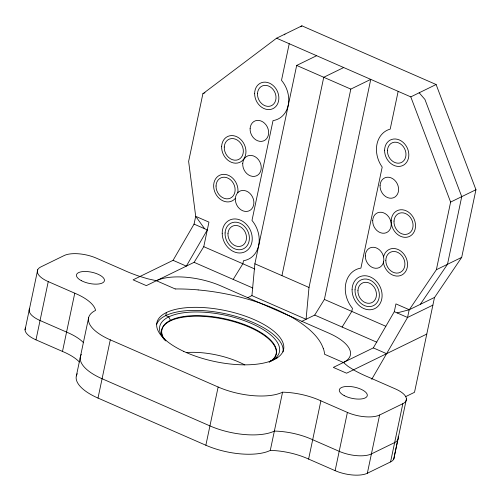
<?xml version="1.0" encoding="UTF-8"?>
<svg xmlns="http://www.w3.org/2000/svg" width="501" height="501" viewBox="0 0 501 501"><rect width="100%" height="100%" fill="white"/><g stroke="black" fill="none" stroke-linecap="round" stroke-linejoin="round"><path stroke-width="0.75" d="M247.738 297.663L251.934 295.621L254.877 263.795L296.68 65.437L316.626 55.705M301.878 321.341L314.716 315.073L324.391 299.423L370.759 79.377L350.813 89.109L309.011 287.468L306.067 319.294L251.934 295.621M25.05 329.858L37.713 269.738M79.358 361.972A42.56 17.109 11.9 0 0 62.493 351.439L35.978 339.847L48.253 281.612A23.791 9.563 11.9 0 1 40.9 266.895L64.134 255.56A23.791 9.563 11.9 0 1 96.349 258.147L122.864 269.738A81.012 32.565 11.9 0 0 138.877 276.114L147.657 278.769L156.4 280.723A47.589 19.126 11.9 0 1 220.835 285.896L328.687 333.065A47.589 19.126 11.9 0 1 343.392 362.499L348.107 366.425L354.339 370.327A81.012 32.565 11.9 0 0 368.999 377.359L395.489 388.964A23.791 9.563 11.9 0 1 402.848 403.681L390.573 461.916L367.339 473.251A23.791 9.563 11.9 0 1 335.119 470.664L308.61 459.073A42.56 17.109 11.9 0 0 270.289 450.418A47.589 19.126 11.9 0 1 205.861 445.245L98.008 398.076A47.589 19.126 11.9 0 1 77.248 373.721M62.493 351.439L74.762 293.204L48.253 281.612M76.359 375.9L88.633 317.665M98.008 398.076L110.283 339.841A47.589 19.126 11.9 0 1 95.572 310.407A42.56 17.109 11.9 0 0 74.762 293.204M409.179 309.768L434.624 297.381L461.697 257.364L475.95 189.716L436.114 84.519L301.928 25.839L276.596 38.195L202.892 93.743L188.633 161.391L195.697 216.332L194.056 224.11L173.077 260.326L133.091 279.84L146.342 285.633L194.106 262.33L203.775 246.68L208.948 222.125L195.697 216.332L204.596 228.719M166.395 312.536L165.756 315.586L168.724 316.882L170.472 320.308M289.227 43.719L281.512 80.317A25.795 20.986 64 0 1 288.2 105.248A25.795 20.986 64 0 1 273.026 120.609L251.99 220.427A25.795 20.986 64 0 1 258.679 245.346A25.795 20.986 64 0 1 243.499 260.708L242.853 263.77L233.184 279.42M205.861 445.245L218.135 387.01L110.283 339.841M281.944 275.631L323.746 77.273L343.692 67.541M270.289 450.418L282.564 392.183A42.56 17.109 11.9 0 1 320.884 400.838L347.393 412.429A23.791 9.563 11.9 0 0 379.608 415.016L402.848 403.681M308.61 459.073L320.884 400.838M398.157 91.357L390.198 129.126A25.795 20.986 64 0 0 382.2 167.077L360.914 268.104A25.795 20.986 64 0 0 345.809 283.453A25.795 20.986 64 0 0 352.441 308.309L351.79 311.409L342.114 327.053M335.119 470.664L347.393 412.429M426.783 334.073L346.586 373.201L333.334 367.408L373.32 347.894L394.3 311.678L395.94 303.9L409.198 309.693L407.557 317.477L371.729 379.32M367.339 473.251L379.608 415.016M393.761 459.073L397.838 439.734M406.424 398.953L394.149 457.188A23.791 9.563 11.9 0 1 390.573 461.916M397.111 312.912L409.292 309.737L436.365 269.726L450.618 202.078L410.789 96.881L276.596 38.195M434.524 297.337L414.509 392.308L405.397 396.754M383.616 261.735L383.403 262.568A14.278 11.617 64 0 0 401.883 274.993A14.278 11.617 64 0 0 402.491 252.542A14.278 11.617 64 0 0 383.559 256.856M284.274 34.826L285 34.099M300.675 26.778L301.928 25.839M269.256 362.01L269.776 361.741M202.892 93.743L204.978 92.723M410.789 96.881L436.114 84.519M450.618 202.078L475.95 189.716M436.365 269.726L461.697 257.364M269.77 361.396L277.654 357.545M432.883 305.122L407.557 317.477L394.3 311.678M420.301 304.339L447.487 264.296L461.74 196.649L424.948 99.48L419.187 92.779M296.68 65.437L350.813 89.109M194.056 224.11L207.314 229.909L186.328 266.125L173.077 260.326M254.877 263.795L309.011 287.468M203.775 246.68L254.796 268.993M324.391 299.423L385.808 326.283M194.106 262.33L252.855 288.019M314.716 315.073L376.846 342.239M373.32 347.894L386.578 353.693M156.4 280.723L175.231 288.958M343.392 362.499L324.56 354.263A114.572 46.054 11.9 0 0 323.277 348.214M235.37 198.315A14.278 11.617 64 0 1 215.405 193.298A14.278 11.617 64 0 1 223.54 174.335A14.278 11.617 64 0 1 237.806 192.641M398.057 436.816A23.791 9.563 11.9 0 1 394.65 442.577L371.41 453.912A23.791 9.563 11.9 0 1 339.196 451.326L312.687 439.734A42.56 17.109 11.9 0 0 274.366 431.079A47.589 19.126 11.9 0 1 209.938 425.906L102.085 378.737A47.589 19.126 11.9 0 1 81.325 354.382M83.435 342.634A42.56 17.109 11.9 0 0 66.57 332.1L40.055 320.508A23.791 9.563 11.9 0 1 29.515 308.629M35.978 339.847A23.791 9.563 11.9 0 1 25.438 327.973M282.564 392.183A47.589 19.126 11.9 0 1 218.135 387.01M156.575 324.535A64.754 26.027 11.9 0 1 225.863 313.858A64.754 26.027 11.9 0 1 283.052 351.946M165.887 340.93A61.185 24.593 11.9 0 1 221.811 314.496A61.185 24.593 11.9 0 1 271.173 361.021M165.274 340.473A58.46 23.497 11.9 0 1 223.534 318.492A58.46 23.497 11.9 0 1 269.15 362.06M288.864 315.561A108.629 43.662 11.9 0 1 323.139 348.201M260.777 303.368A104.659 42.065 11.9 0 1 288.745 315.599M198.158 289.941A107.953 43.393 11.9 0 1 260.821 303.33M175.237 288.964A113.802 45.741 11.9 0 1 198.139 289.897M163.714 339.008A58.467 23.497 11.9 0 1 221.874 318.793A58.467 23.497 11.9 0 1 272.312 360.369M186.591 352.522A51.033 20.516 11.9 0 1 244.82 364.928M365.298 255.961A10.878 8.849 64 0 0 379.119 267.659A10.878 8.849 64 0 0 379.301 249.717A10.878 8.849 64 0 0 365.298 255.961M391.212 220.427A14.278 11.617 64 0 0 408.753 236.741A14.278 11.617 64 0 0 410.119 213.445A14.278 11.617 64 0 0 391.212 220.427M221.649 146.273A14.278 11.617 64 0 0 239.184 162.587A14.278 11.617 64 0 0 240.555 139.291A14.278 11.617 64 0 0 221.649 146.273M235.357 198.571A10.878 8.849 64 0 0 248.715 211.002A10.878 8.849 64 0 0 249.761 193.254A10.878 8.849 64 0 0 235.357 198.571M352.084 289.684A17.61 14.329 64 0 0 374.347 308.804A17.61 14.329 64 0 0 374.854 279.796A17.61 14.329 64 0 0 352.084 289.684M222.212 233.278A17.61 14.329 64 0 0 244.782 251.878A17.61 14.329 64 0 0 244.695 222.751A17.61 14.329 64 0 0 222.212 233.278M384.599 150.219A14.21 11.567 64 0 0 402.566 165.643A14.21 11.567 64 0 0 402.973 142.234A14.21 11.567 64 0 0 384.599 150.219M254.64 93.693A14.21 11.567 64 0 0 272.851 108.704A14.21 11.567 64 0 0 272.776 85.201A14.21 11.567 64 0 0 254.64 93.693M183.786 351.408A64.754 26.027 11.9 0 0 283.585 349.498A64.754 26.027 11.9 0 0 193.342 307.351A64.754 26.027 11.9 0 0 183.786 351.408M393.999 221.11A11.197 9.112 64 0 0 407.708 233.986A11.197 9.112 64 0 0 408.872 215.737A11.197 9.112 64 0 0 393.999 221.11M224.26 147.031A11.197 9.112 64 0 0 238.088 159.719A11.197 9.112 64 0 0 239.033 141.407A11.197 9.112 64 0 0 224.26 147.031M385.826 260.614A11.197 9.112 64 0 0 400.205 272.394A11.197 9.112 64 0 0 400.092 253.863A11.197 9.112 64 0 0 385.826 260.614M355.04 289.785A14.278 11.617 64 0 0 372.656 305.979A14.278 11.617 64 0 0 373.884 282.645A14.278 11.617 64 0 0 355.04 289.785M225.074 232.94A14.278 11.617 64 0 0 242.684 249.147A14.278 11.617 64 0 0 243.924 225.819A14.278 11.617 64 0 0 225.074 232.94M81.337 280.654A14.278 5.736 11.9 0 0 104.233 281.299A14.278 5.736 11.9 0 0 85.777 271.486A14.278 5.736 11.9 0 0 81.337 280.654M344.187 395.602A14.278 5.736 11.9 0 0 367.083 396.247A14.278 5.736 11.9 0 0 348.627 386.434A14.278 5.736 11.9 0 0 344.187 395.602M216.031 186.015A11.197 9.112 64 0 0 230.141 198.258A11.197 9.112 64 0 0 230.56 179.834A11.197 9.112 64 0 0 216.031 186.015M227.974 233.598A10.878 8.849 64 0 0 241.332 246.029A10.878 8.849 64 0 0 242.378 228.281A10.878 8.849 64 0 0 227.974 233.598M242.734 163.551A10.878 8.849 64 0 0 256.099 175.976A10.878 8.849 64 0 0 257.138 158.228A10.878 8.849 64 0 0 242.734 163.551M257.501 93.499A10.878 8.849 64 0 0 270.859 105.924A10.878 8.849 64 0 0 271.905 88.176A10.878 8.849 64 0 0 257.501 93.499M250.118 128.525A10.878 8.849 64 0 0 263.482 140.95A10.878 8.849 64 0 0 264.522 123.202A10.878 8.849 64 0 0 250.118 128.525M380.077 185.357A10.878 8.849 64 0 0 393.442 197.782A10.878 8.849 64 0 0 394.481 180.034A10.878 8.849 64 0 0 380.077 185.357M387.461 150.331A10.878 8.849 64 0 0 400.819 162.756A10.878 8.849 64 0 0 401.865 145.008A10.878 8.849 64 0 0 387.461 150.331M372.7 220.384A10.878 8.849 64 0 0 386.058 232.808A10.878 8.849 64 0 0 387.104 215.061A10.878 8.849 64 0 0 372.7 220.384M357.939 290.436A10.878 8.849 64 0 0 371.297 302.861A10.878 8.849 64 0 0 372.343 285.113A10.878 8.849 64 0 0 357.939 290.436"/></g></svg>
